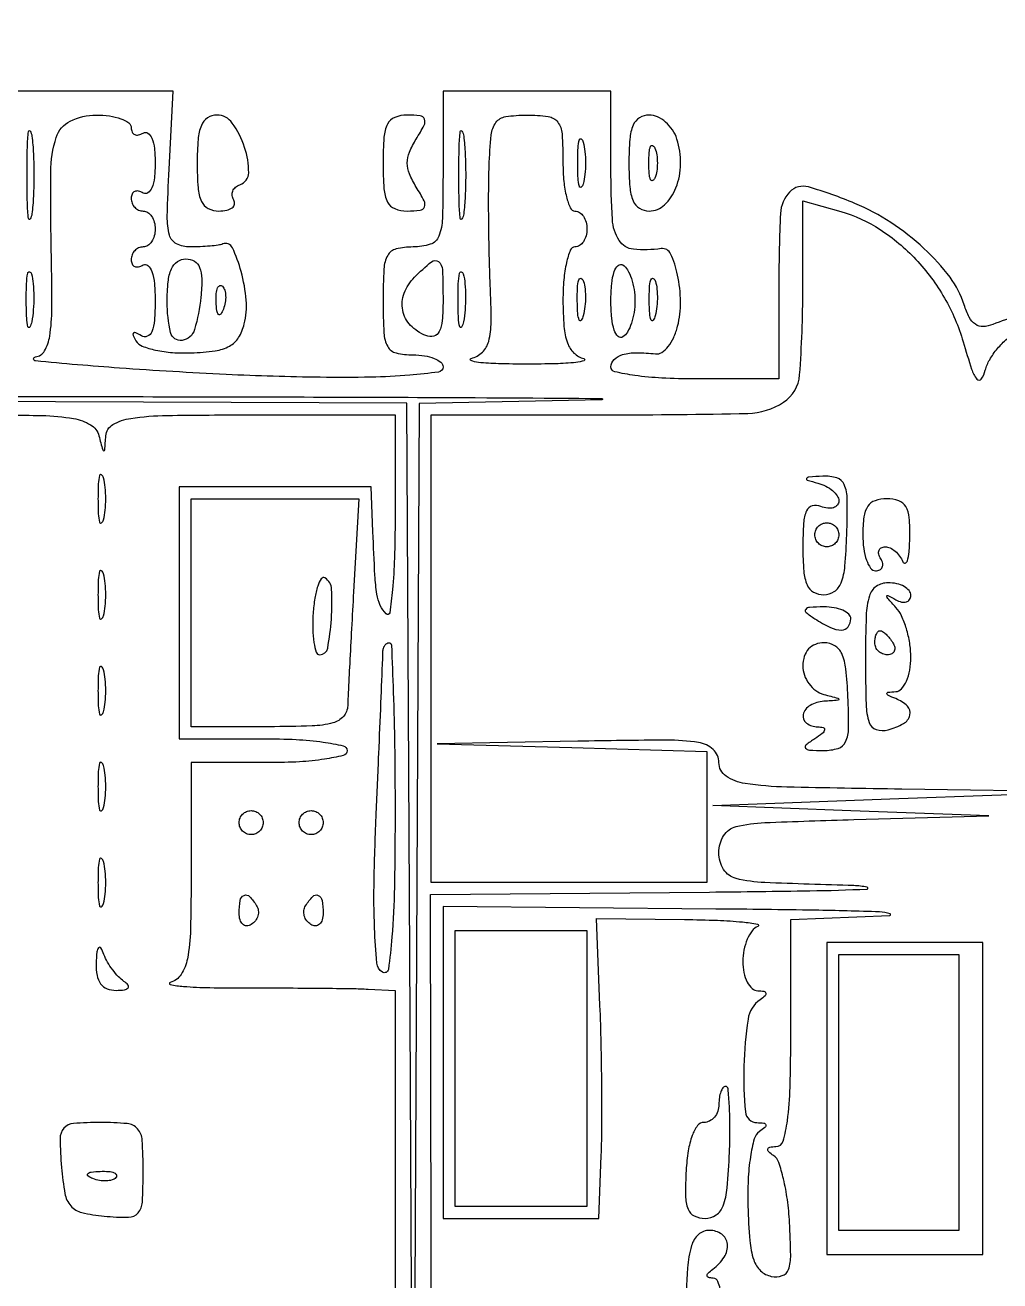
# Model space of a CAD drawing. Extents: x 23 to 255, y 40 to 184.
# Drawn here: x 61.52 to 68.39, y 153.62 to 162.47 of the extents above; entities that cross this region are included whole.
import ezdxf

# ---------------------------------------------------------------- set-up
doc = ezdxf.new("R2010")
doc.units = 0
doc.header["$MEASUREMENT"] = 0

msp = doc.modelspace()

# ---------------------------------------------------------------- linework, layer by layer
for points in [[(207.919475, 175.632891, 0.000007), (191.762556, 175.634099, 0.00002)], [(173.0434, 175.634494, 0.000013), (151.49745, 175.633531)], [(49.932728, 162.472053, 0.000008), (49.952466, 164.319505, 0.000321)], [(68.52359, 160.421848, 0.036526), (68.343293, 160.36258, -0.088926), (68.275273, 160.347852, -0.160644), (68.221094, 160.363591, -0.123801), (68.177535, 160.41294, -0.043156), (68.141185, 160.501232, 0.085612), (68.041295, 160.695419, 0.044273), (67.857803, 160.89865, 0.041871), (67.623949, 161.081731, 0.046219), (67.370198, 161.216477, 0.027406), (67.043217, 161.332504, 0.280598), (66.910255, 161.296999, 0.181036), (66.845357, 161.14542, 0.011586), (66.834, 160.6554), (66.834, 159.9786), (66.2418, 159.9786, -0.01259), (66.008559, 159.984474, -0.022889), (65.8188, 160.002771, -0.020168), (65.677005, 160.0289, -0.350432), (65.6496, 160.0632, -0.20527), (65.671979, 160.115414, -0.120131), (65.731944, 160.149895, -0.072347), (65.830381, 160.163596, -0.030184), (65.964446, 160.154667, 0.182522), (66.007856, 160.165025, 0.075811), (66.05281, 160.20662, 0.061074), (66.09248, 160.271202, 0.045768), (66.120135, 160.350038, 0.064141), (66.140594, 160.522914, 0.049728), (66.119828, 160.711483, 0.054276), (66.070742, 160.86085, 0.333131), (66.003994, 160.897463, -0.059729), (65.807959, 160.893128, -0.231689), (65.707428, 160.955117, -0.127006), (65.65984, 161.103551, -0.014398), (65.6496, 161.4591), (65.6496, 162.009), (65.0574, 162.009), (64.4652, 162.009), (64.4652, 161.4591, -0.006367), (64.460758, 161.110249, -0.085635), (64.435915, 160.98534, -0.226921), (64.375594, 160.928312, -0.077921), (64.2537, 160.9092, 0.058662), (64.134688, 160.895189, 0.210352), (64.0751, 160.84998, 0.114574), (64.047959, 160.755218, 0.012699), (64.0422, 160.5285, 0.012699), (64.047959, 160.301782, 0.114574), (64.0751, 160.20702, 0.210352), (64.134688, 160.161811, 0.058662), (64.2537, 160.1478, -0.038131), (64.334692, 160.141614, -0.057076), (64.403072, 160.122949, -0.074992), (64.449732, 160.095596, -0.226478), (64.4652, 160.0632, -0.375139), (64.4336, 160.027009, -0.012656), (64.230027, 160.004543, -0.016735), (63.956446, 159.990539, -0.007606), (63.59805, 159.989658, -0.008801), (62.93598, 160.009759, -0.005969), (62.182906, 160.054915, -0.006274), (61.590459, 160.105023, -0.903305), (61.590325, 160.134121, 0.241822), (61.654231, 160.176049, 0.089969), (61.690739, 160.280529, 0.038325), (61.706362, 160.475181, 0.006595), (61.702762, 160.84575, -0.007612), (61.698222, 161.436984, -0.074913), (61.737078, 161.682292, -0.203932), (61.835716, 161.797287, -0.115375), (62.017501, 161.8398, -0.034328), (62.11253, 161.833268, -0.052369), (62.192721, 161.813482, -0.06817), (62.247881, 161.784578, -0.242596), (62.2656, 161.750207, 0.108972), (62.272223, 161.720179, 0.182303), (62.290451, 161.702291, 0.161196), (62.317874, 161.699659, 0.082592), (62.3502, 161.7129, -0.302575), (62.383405, 161.711769, -0.143113), (62.411059, 161.676488, -0.067954), (62.429206, 161.603849, -0.027283), (62.4348, 161.5014, -0.027283), (62.429206, 161.398951, -0.067954), (62.411059, 161.326312, -0.143113), (62.383405, 161.291031, -0.302575), (62.3502, 161.2899, 0.082592), (62.317874, 161.303141, 0.161196), (62.290451, 161.300509, 0.182303), (62.272223, 161.282621, 0.108972), (62.2656, 161.252593, 0.093332), (62.27204, 161.218393, 0.09642), (62.290451, 161.189318, 0.099167), (62.31792, 161.169858, 0.105053), (62.3502, 161.163, -0.148195), (62.382463, 161.153223, -0.098894), (62.409949, 161.125723, -0.082425), (62.428481, 161.084614, -0.064853), (62.4348, 161.0361, -0.064853), (62.428481, 160.987586, -0.082425), (62.409949, 160.946477, -0.098894), (62.382463, 160.918977, -0.148195), (62.3502, 160.9092, 0.105053), (62.31792, 160.902342, 0.099167), (62.290451, 160.882882, 0.09642), (62.27204, 160.853807, 0.093332), (62.2656, 160.819607, 0.108972), (62.272223, 160.789579, 0.182303), (62.290451, 160.771691, 0.161196), (62.317874, 160.769059, 0.082592), (62.3502, 160.7823, -0.340586), (62.383884, 160.77882, -0.123006), (62.411417, 160.735534, -0.057972), (62.429331, 160.649778, -0.022534), (62.4348, 160.5285, -0.018738), (62.429689, 160.39217, -0.075995), (62.411072, 160.311438, -0.203507), (62.379297, 160.279309, -0.240209), (62.337129, 160.282779, 0.029049), (62.298479, 160.303668, 0.310901), (62.281798, 160.300882, 0.319423), (62.278747, 160.284498, 0.029848), (62.299336, 160.246257, 0.164716), (62.34363, 160.209645, 0.037758), (62.438018, 160.181608, 0.035114), (62.557343, 160.16442, 0.028014), (62.68736, 160.162229, 0.023848), (62.858536, 160.177133, 0.090736), (62.960096, 160.210285, 0.131494), (63.022878, 160.269715, 0.076505), (63.063411, 160.365957, 0.082681), (63.076951, 160.532916, 0.04472), (63.041275, 160.736532, 0.04591), (62.979398, 160.903661, 0.393418), (62.911559, 160.93035, -0.05941), (62.880187, 160.922134, -0.01146), (62.821769, 160.915413, -0.012049), (62.752865, 160.910753, -0.010859), (62.681381, 160.9092, -0.117122), (62.585821, 160.931896, -0.21354), (62.536121, 160.992895, -0.072282), (62.520406, 161.124777, -0.006453), (62.533331, 161.459277), (62.5617, 162.009355), (61.99065, 162.009177), (61.4196, 162.009)], [(64.384025, 150.722967, 0.000378), (64.38066, 153.82395), (64.376026, 156.3408), (66.345263, 156.358884, 0.001528), (67.051938, 156.367533, 0.007244), (67.45646, 156.379583, 0.874014), (67.457573, 156.391915, 0.049013), (67.36275, 156.403955, -0.002866), (66.73465, 156.425369, -0.050098), (66.532657, 156.453818, -0.197157), (66.444728, 156.517842, -0.138913), (66.411, 156.6369, -0.138913), (66.444728, 156.755958, -0.197157), (66.532657, 156.819982, -0.050098), (66.73465, 156.848431, -0.002866), (67.36275, 156.869845), (68.3145, 156.896832), (67.3416, 156.932707), (66.3687, 156.968581), (67.68, 157.0176), (68.9913, 157.066619), (67.70115, 157.084409, -0.002241), (66.890741, 157.099218, -0.030305), (66.595643, 157.123869, -0.114274), (66.461263, 157.176221, -0.247829), (66.411, 157.2714, 0.208501), (66.37062, 157.364025, 0.150549), (66.267854, 157.413631, 0.039329), (66.039446, 157.430161, 0.002955), (65.41695, 157.422516), (64.4229, 157.404432), (65.37465, 157.377445), (66.3264, 157.350459), (66.3264, 156.887929), (66.3264, 156.4254), (65.3535, 156.4254), (64.3806, 156.4254), (64.3806, 158.0751), (64.3806, 159.7248), (65.640549, 159.7248, 0.00556), (66.614445, 159.735631, 0.139898), (66.866864, 159.813778, 0.233627), (66.980536, 160.006216, 0.018635), (67.0032, 160.614114), (67.0032, 161.235789), (67.271782, 161.158761, -0.074762), (67.548572, 161.032306, -0.059791), (67.800222, 160.821533, -0.05779), (68.002586, 160.548984, -0.059948), (68.134225, 160.240616, 0.007654), (68.193838, 160.047237, 0.086617), (68.231205, 159.976697, 0.505153), (68.261862, 159.977454, 0.08894), (68.290459, 160.039287, -0.067711), (68.321184, 160.113822, -0.041346), (68.3757, 160.192013, -0.040732), (68.443857, 160.261893, -0.056325)], [(61.159597, 159.7248, -0.004986), (61.634148, 159.720068, -0.036771), (61.859502, 159.698947, -0.093188), (61.979537, 159.65475, -0.196613), (62.038083, 159.57675, 0.001923), (62.064496, 159.477245, 0.339035), (62.072647, 159.471, 0.392517), (62.079581, 159.477435, 0.002113), (62.086586, 159.57675, -0.249333), (62.135888, 159.656287, -0.096235), (62.262361, 159.700361, -0.032345), (62.518969, 159.720618, -0.003528), (63.1116, 159.7248), (64.1268, 159.7248), (64.1268, 158.9916, -0.007996), (64.122371, 158.714634, -0.015183), (64.108479, 158.492099, -0.012963), (64.08903, 158.328935, -0.617114), (64.064429, 158.320771, -0.090807), (64.02268, 158.381238, -0.065685), (63.999056, 158.459835, -0.027073), (63.984783, 158.593135, -0.002985), (63.970486, 158.89995), (63.9576, 159.2172), (63.2808, 159.2172), (62.604, 159.2172), (62.604, 158.3289), (62.604, 157.4406), (63.1962, 157.4406, -0.01259), (63.429441, 157.434726, -0.022889), (63.6192, 157.416429, -0.020168), (63.760995, 157.3903, -0.350432), (63.7884, 157.356, -0.345347), (63.761827, 157.322115, -0.022017), (63.629775, 157.295804, -0.024301), (63.453094, 157.277352, -0.013867), (63.2385, 157.2714), (62.6886, 157.2714), (62.6886, 156.516203, -0.005868), (62.683655, 156.094887, -0.040159), (62.662177, 155.888609, -0.098042), (62.617709, 155.777107, -0.184698), (62.54055, 155.720781, 0.791135), (62.54105, 155.705689, 0.031587), (62.6348, 155.69287, 0.013329), (62.819147, 155.684368, 0.005484), (63.0693, 155.682251, -0.001403), (63.342376, 155.682168, -0.00161), (63.603205, 155.680518, -0.001447), (63.824389, 155.677767, -0.009252), (63.93645, 155.673973), (64.1268, 155.664), (64.1268, 153.4644)]]:
    msp.add_lwpolyline(points, format="xyb")
for points in [[(62.7309, 161.5014, 0.018223), (62.737268, 161.326746, 0.088188), (62.761615, 161.230916, 0.168874), (62.808724, 161.181283, 0.11979), (62.883943, 161.163, 0.050072), (62.939208, 161.168548, 0.10891), (62.977982, 161.185729, 0.184689), (62.994301, 161.211105, 0.192267), (62.989166, 161.240374, -0.109075), (62.97803, 161.272231, -0.126626), (62.982275, 161.303981, -0.121478), (63.001608, 161.330687, -0.095458), (63.032859, 161.348253, 0.322101), (63.094277, 161.433232, 0.080915), (63.065623, 161.612079, 0.074153), (62.978979, 161.783338, 0.243229), (62.869779, 161.8398, 0.147726), (62.80405, 161.819947, 0.14978), (62.76073, 161.767115, 0.078318), (62.737321, 161.668525, 0.019203)], [(64.0422, 161.5014, 0.017357), (64.048529, 161.319142, 0.099305), (64.07397, 161.226272, 0.184691), (64.125184, 161.17949, 0.094007), (64.212117, 161.163, 0.029797), (64.304591, 161.168516, 0.279111), (64.334705, 161.192058, 0.214782), (64.332115, 161.235015, 0.018723), (64.276367, 161.3322, -0.040898), (64.228158, 161.425597, -0.099008), (64.212999, 161.5014, -0.099008), (64.228158, 161.577203, -0.040898), (64.276367, 161.6706, 0.018723), (64.332115, 161.767785, 0.214782), (64.334705, 161.810742, 0.279111), (64.304591, 161.834284, 0.029797), (64.212117, 161.8398, 0.094007), (64.125184, 161.82331, 0.184691), (64.07397, 161.776528, 0.099305), (64.048529, 161.683658, 0.017357)], [(65.3112, 161.5014, 0.023598), (65.317324, 161.371713, 0.037669), (65.336051, 161.262405, 0.04382), (65.363049, 161.184239, 0.295869), (65.3958, 161.163, -0.148195), (65.428063, 161.153223, -0.098894), (65.455549, 161.125723, -0.082425), (65.474081, 161.084614, -0.064853), (65.4804, 161.0361, -0.064853), (65.474081, 160.987586, -0.082425), (65.455549, 160.946477, -0.098894), (65.428063, 160.918977, -0.148195), (65.3958, 160.9092, 0.308559), (65.362949, 160.886794, 0.037883), (65.336051, 160.799192, 0.034264), (65.317316, 160.678238, 0.021296), (65.3112, 160.534703, 0.018745), (65.318191, 160.348283, 0.067374), (65.342896, 160.2321, 0.114989), (65.38863, 160.161223, 0.129003), (65.45925, 160.121517, -0.737168), (65.459895, 160.107107, -0.062342), (65.402277, 160.094192, -0.017497), (65.259126, 160.08545, -0.006501), (65.0574, 160.082827, -0.00674), (64.856089, 160.085541, -0.018708), (64.714869, 160.094644, -0.075165), (64.66242, 160.108139, -0.716706), (64.663537, 160.123055, 0.129471), (64.74252, 160.167217, 0.138068), (64.787165, 160.243577, 0.063963), (64.80448, 160.37928, 0.010725), (64.798624, 160.641991, -0.004976), (64.791541, 160.851542, -0.003576), (64.787635, 161.085697, -0.003611), (64.787121, 161.308615, -0.007781), (64.790636, 161.48025, -0.014558), (64.804978, 161.700065, -0.136859), (64.83856, 161.787607, -0.198941), (64.907232, 161.828745, -0.036759), (65.0574, 161.8398, -0.033956), (65.207627, 161.829586, -0.200505), (65.274188, 161.79045, -0.14616), (65.304703, 161.707686, -0.015744)], [(65.7765, 161.5014, 0.018938), (65.782906, 161.33232, 0.080786), (65.806547, 161.234429, 0.155), (65.850824, 161.182469, 0.140286), (65.918849, 161.163, 0.193159), (66.028228, 161.206893, 0.110188), (66.10841, 161.327148, 0.089079), (66.140884, 161.495191, 0.080306), (66.1149, 161.6706, 0.07106), (66.08372, 161.735277, 0.067022), (66.035158, 161.790098, 0.071457), (65.97728, 161.827142, 0.107075), (65.918849, 161.8398, 0.140286), (65.850824, 161.820331, 0.155), (65.806547, 161.768371, 0.080786), (65.782906, 161.67048, 0.018938)], [(61.565399, 161.14185, -0.108536), (61.552956, 161.10664, -0.707215), (61.541301, 161.1092, -0.025693), (61.53332, 161.219719, -0.005179), (61.531278, 161.4168, -0.005179), (61.53332, 161.613881, -0.025693), (61.541301, 161.7244, -0.707215), (61.552956, 161.72696, -0.108536), (61.565399, 161.69175, -0.019375), (61.576031, 161.566562, -0.011494), (61.579474, 161.4168, -0.011494), (61.576031, 161.267038, -0.019375)], [(64.610999, 161.14185, -0.108536), (64.598556, 161.10664, -0.707215), (64.586901, 161.1092, -0.025693), (64.57892, 161.219719, -0.005179), (64.576878, 161.4168, -0.005179), (64.57892, 161.613881, -0.025693), (64.586901, 161.7244, -0.707215), (64.598556, 161.72696, -0.108536), (64.610999, 161.69175, -0.019375), (64.621631, 161.566562, -0.011494), (64.625074, 161.4168, -0.011494), (64.621631, 161.267038, -0.019375)], [(65.454117, 161.35335, -0.161593), (65.439878, 161.331427, -0.542911), (65.426792, 161.335769, -0.052887), (65.417772, 161.395482, -0.011065), (65.415427, 161.5014, -0.011065), (65.417772, 161.607318, -0.052887), (65.426792, 161.667031, -0.542911), (65.439878, 161.671373, -0.161593), (65.454117, 161.64945, -0.039571), (65.466148, 161.582001, -0.024357), (65.470076, 161.5014, -0.024357), (65.466148, 161.420799, -0.039571)], [(65.959429, 161.39565, -0.174857), (65.943585, 161.377936, -0.447206), (65.929293, 161.383092, -0.078554), (65.919397, 161.425984, -0.017491), (65.916758, 161.5014, -0.017491), (65.919397, 161.576816, -0.078554), (65.929293, 161.619708, -0.447206), (65.943585, 161.624864, -0.174857), (65.959429, 161.60715, -0.057986), (65.972655, 161.558927, -0.037979), (65.977031, 161.5014, -0.037979), (65.972655, 161.443873, -0.057986)], [(62.75741, 160.556165, -0.04824), (62.711977, 160.325944, -0.291541), (62.624042, 160.250026, -0.391156), (62.54376, 160.305054, -0.056108), (62.5194, 160.52145, -0.023942), (62.526236, 160.664131, -0.079075), (62.549777, 160.754973, -0.1386), (62.591343, 160.80566, -0.153313), (62.65166, 160.8246, -0.134125), (62.711396, 160.808282, -0.167078), (62.748529, 160.764763, -0.093706), (62.763673, 160.685339, -0.025001)], [(64.4652, 160.531155, -0.019445), (64.459697, 160.389715, -0.094086), (64.438704, 160.312477, -0.217307), (64.400531, 160.280983, -0.158373), (64.344841, 160.283896, -0.110892), (64.235937, 160.356387, -0.142714), (64.180763, 160.462597, -0.14045), (64.190848, 160.583141, -0.106108), (64.263337, 160.695252, -0.021145), (64.382975, 160.805177, -0.360332), (64.432677, 160.805631, -0.215278), (64.460828, 160.7494, -0.010016)], [(65.8188, 160.5285, -0.038534), (65.812551, 160.447531, -0.041947), (65.793949, 160.370822, -0.04604), (65.766719, 160.308812, -0.128561), (65.7342, 160.2747, -0.340586), (65.700516, 160.27818, -0.123006), (65.672983, 160.321466, -0.057972), (65.655069, 160.407222, -0.022534), (65.6496, 160.5285, -0.022534), (65.655069, 160.649778, -0.057972), (65.672983, 160.735534, -0.123006), (65.700516, 160.77882, -0.340586), (65.7342, 160.7823, -0.128561), (65.766719, 160.748188, -0.04604), (65.793949, 160.686178, -0.041947), (65.812551, 160.609469, -0.038534)], [(61.564034, 160.381436, -0.082665), (61.550172, 160.344035, -0.67161), (61.537548, 160.34571, -0.053901), (61.528297, 160.407615, -0.008901), (61.525535, 160.5285, -0.009782), (61.527302, 160.650191, -0.038992), (61.535638, 160.724295, -0.417468), (61.548512, 160.732912, -0.285845), (61.562327, 160.719836, -0.041951), (61.574501, 160.649835, -0.020826), (61.57871, 160.559768, -0.020511), (61.575316, 160.465451, -0.028254)], [(64.609634, 160.381436, -0.082665), (64.595772, 160.344035, -0.67161), (64.583148, 160.34571, -0.053901), (64.573897, 160.407615, -0.008901), (64.571135, 160.5285, -0.009782), (64.572902, 160.650191, -0.038992), (64.581238, 160.724295, -0.417468), (64.594112, 160.732912, -0.285845), (64.607927, 160.719836, -0.041951), (64.620101, 160.649835, -0.020826), (64.62431, 160.559768, -0.020511), (64.620916, 160.465451, -0.028254)], [(62.915591, 160.470338, -0.054073), (62.896848, 160.435087, -0.470617), (62.88143, 160.433628, -0.168741), (62.869474, 160.458311, -0.018894), (62.864479, 160.52145, -0.028489), (62.865409, 160.580347, -0.077125), (62.874776, 160.620954, -0.208169), (62.890397, 160.636397, -0.296942), (62.908913, 160.632487, -0.126455), (62.925261, 160.604829, -0.060344), (62.931958, 160.563772, -0.05415), (62.928792, 160.516603, -0.051402)], [(65.454427, 160.42436, -0.087174), (65.439509, 160.391732, -0.597527), (65.425963, 160.393216, -0.080377), (65.415728, 160.43813, -0.012823), (65.412293, 160.5285, -0.014395), (65.413795, 160.619878, -0.052471), (65.422456, 160.677155, -0.333666), (65.436165, 160.688056, -0.31318), (65.451292, 160.67816, -0.06278), (65.464699, 160.627574, -0.030339), (65.469594, 160.560649, -0.029507), (65.466263, 160.489299, -0.037336)], [(65.962027, 160.42436, -0.087174), (65.947109, 160.391732, -0.597527), (65.933563, 160.393216, -0.080377), (65.923328, 160.43813, -0.012823), (65.919893, 160.5285, -0.014395), (65.921395, 160.619878, -0.052471), (65.930056, 160.677155, -0.333666), (65.943765, 160.688056, -0.31318), (65.958892, 160.67816, -0.06278), (65.972299, 160.627574, -0.030339), (65.977194, 160.560649, -0.029507), (65.973863, 160.489299, -0.037336)], [(65.58615, 159.830721), (64.296, 159.804993), (64.275635, 155.471447), (64.255271, 151.1379), (64.232567, 155.473101), (64.209864, 159.808302), (58.013682, 159.830559, -0.000028), (54.020799, 159.845125, -0.989179), (54.020767, 159.849534, -0.004438), (54.430313, 159.853293, -0.000015), (59.3469, 159.854632, -0.000316), (62.150895, 159.853538, -0.000703), (64.285557, 159.848357, -0.001095), (65.586093, 159.840525, -0.986023)], [(62.031427, 159.1326, 0.011065), (62.033772, 159.026682, 0.052887), (62.042792, 158.966969, 0.542911), (62.055878, 158.962627, 0.161593), (62.070117, 158.98455, 0.039571), (62.082148, 159.051999, 0.024357), (62.086076, 159.1326, 0.024357), (62.082148, 159.213201, 0.039571), (62.070117, 159.28065, 0.161593), (62.055878, 159.302573, 0.542911), (62.042792, 159.298231, 0.052887), (62.033772, 159.238518, 0.011065)], [(67.10895, 159.243483, -0.052049), (67.165578, 159.222193, -0.060582), (67.21351, 159.190471, -0.070443), (67.246086, 159.153664, -0.147005), (67.257, 159.117346, -0.171292), (67.246681, 159.088108, -0.15007), (67.219723, 159.06989, -0.106004), (67.178673, 159.066386, -0.06016), (67.1301, 159.078594, 0.155232), (67.069303, 159.082148, 0.230175), (67.029276, 159.048292, 0.089263), (67.008328, 158.962016, 0.015037), (67.0032, 158.791545, 0.018802), (67.009614, 158.621049, 0.085234), (67.033676, 158.524914, 0.162689), (67.07949, 158.474524, 0.128299), (67.15125, 158.455804, 0.151648), (67.225024, 158.478709, 0.152031), (67.27277, 158.539345, 0.069981), (67.299934, 158.657745, 0.013346), (67.313013, 158.878804, 0.009898), (67.31617, 159.129064, 0.095663), (67.295369, 159.232778, 0.22613), (67.243333, 159.280038, 0.086758), (67.143813, 159.291986, 0.004902), (67.046464, 159.285806, 0.222141), (67.029314, 159.276204, 0.51544), (67.033244, 159.264677, 0.008679)], [(63.834185, 158.47695, 0.000558), (63.819673, 158.215057, 0.000685), (63.806727, 157.970407, 0.000568), (63.796359, 157.764715, 0.004946), (63.79276, 157.67325, -0.176168), (63.76277, 157.597771, -0.146745), (63.688865, 157.552212, -0.056919), (63.541064, 157.530282, -0.008397), (63.2385, 157.5252), (62.6886, 157.5252), (62.6886, 158.3289), (62.6886, 159.1326), (63.279925, 159.1326), (63.87125, 159.1326)], [(67.4262, 158.8788, 0.033538), (67.432728, 158.781584, 0.051357), (67.452518, 158.699554, 0.066625), (67.481407, 158.643018, 0.246132), (67.515793, 158.625, 0.108972), (67.545821, 158.631623, 0.182303), (67.563709, 158.649851, 0.161196), (67.566341, 158.677274, 0.082592), (67.5531, 158.7096, -0.074422), (67.539227, 158.741959, -0.151112), (67.54042, 158.769349, -0.187673), (67.556131, 158.787461, -0.121914), (67.583357, 158.7942, -0.111184), (67.618094, 158.786379, -0.064692), (67.654188, 158.763136, -0.05974), (67.686103, 158.728886, -0.061896), (67.708571, 158.68845, 0.367332), (67.725008, 158.679825, 0.273033), (67.740669, 158.694531, 0.050023), (67.75255, 158.758428, 0.014897), (67.757921, 158.85765, 0.02511), (67.754237, 158.999719, 0.11493), (67.72962, 159.077916, 0.17894), (67.679543, 159.118646, 0.082358), (67.5954, 159.1326, 0.081208), (67.512888, 159.11911, 0.166173), (67.46145, 159.079725, 0.116834), (67.434005, 159.005778, 0.030703)], [(67.257, 158.8788, -0.099038), (67.250541, 158.846513, -0.097945), (67.232149, 158.819051, -0.097945), (67.204687, 158.800659, -0.099038), (67.1724, 158.7942, -0.099038), (67.140113, 158.800659, -0.097945), (67.112651, 158.819051, -0.097945), (67.094259, 158.846513, -0.099038), (67.0878, 158.8788, -0.099038), (67.094259, 158.911087, -0.097945), (67.112651, 158.938549, -0.097945), (67.140113, 158.956941, -0.099038), (67.1724, 158.9634, -0.099038), (67.204687, 158.956941, -0.097945), (67.232149, 158.938549, -0.097945), (67.250541, 158.911087, -0.099038)], [(62.031427, 158.4558, 0.011065), (62.033772, 158.349882, 0.052887), (62.042792, 158.290169, 0.542911), (62.055878, 158.285827, 0.161593), (62.070117, 158.30775, 0.039571), (62.082148, 158.375199, 0.024357), (62.086076, 158.4558, 0.024357), (62.082148, 158.536401, 0.039571), (62.070117, 158.60385, 0.161593), (62.055878, 158.625773, 0.542911), (62.042792, 158.621431, 0.052887), (62.033772, 158.561718, 0.011065)], [(63.548873, 158.323434, 0.021364), (63.54614, 158.212039, 0.035173), (63.554466, 158.118223, 0.040139), (63.570951, 158.050588, 0.324202), (63.5954, 158.032968, 0.360339), (63.651532, 158.079699, 0.029114), (63.677609, 158.284544, 0.0297), (63.679508, 158.494944, 0.246537), (63.632501, 158.574479, 0.406314), (63.606534, 158.568719, 0.064857), (63.581513, 158.517065, 0.041955), (63.560939, 158.432149, 0.021651)], [(67.445, 158.000878, 0.00659), (67.449204, 157.681925, 0.071195), (67.470776, 157.555124, 0.240633), (67.519977, 157.505682, 0.143814), (67.6048, 157.503145, 0.064631), (67.71278, 157.546884, 0.206815), (67.758716, 157.607439, 0.268263), (67.740439, 157.670268, 0.095285), (67.65885, 157.722971, -0.009076), (67.60303, 157.746682, -0.295955), (67.5954, 157.758444, -0.382689), (67.603573, 157.767558, -0.011437), (67.65885, 157.772321, 0.200765), (67.699321, 157.792339, 0.076542), (67.733536, 157.846622, 0.059955), (67.756828, 157.924714, 0.042549), (67.7646, 158.01588, 0.039282), (67.756806, 158.114932, 0.033947), (67.733536, 158.216644, 0.035417), (67.699453, 158.306218, 0.078607), (67.65885, 158.366691, -0.004358), (67.601751, 158.429293, -0.184745), (67.5954, 158.445895, -0.561535), (67.603463, 158.450811, -0.009535), (67.65885, 158.420918, 0.065956), (67.699332, 158.404644, 0.132257), (67.733536, 158.40507, 0.182297), (67.755995, 158.421656, 0.144512), (67.7646, 158.450807, 0.173434), (67.752374, 158.484993, 0.093497), (67.717659, 158.514082, 0.073825), (67.665933, 158.533765, 0.054109), (67.6048, 158.5404, 0.150182), (67.521323, 158.514748, 0.173348), (67.472414, 158.447843, 0.064089), (67.449912, 158.308365, 0.007987)], [(67.0878, 158.2866, 0.031558), (67.197896, 158.224924, 0.112355), (67.276207, 158.207102, 0.234725), (67.322629, 158.230165, 0.163584), (67.3416, 158.2866, 0.210568), (67.327389, 158.318848, 0.082215), (67.285685, 158.345968, 0.062416), (67.224125, 158.364195, 0.042523), (67.15125, 158.369905, 0.011293), (67.05022, 158.366934, 0.220444), (67.023322, 158.352728, 0.409657), (67.026136, 158.330634, 0.023197)], [(67.6377, 158.1174, -0.082592), (67.650941, 158.085074, -0.161196), (67.648309, 158.057651, -0.182303), (67.630421, 158.039423, -0.108972), (67.600393, 158.0328, -0.093332), (67.566193, 158.03924, -0.09642), (67.537118, 158.057651, -0.099167), (67.517658, 158.08512, -0.105053), (67.5108, 158.1174, -0.042167), (67.513536, 158.149789, -0.061769), (67.521759, 158.177149, -0.081139), (67.533841, 158.195701, -0.210953), (67.548107, 158.202, -0.151918), (67.565935, 158.196455, -0.038439), (67.589814, 158.177149, -0.035638), (67.614943, 158.149783, -0.029505)], [(64.1268, 156.928007, -0.004501), (64.121975, 156.391973, -0.015152), (64.105043, 156.04172, -0.016416), (64.079499, 155.813437, -0.539862), (64.037463, 155.793828, -0.236478), (63.997909, 155.857938, -0.012547), (63.982274, 156.104681, -0.014718), (63.979288, 156.445672, -0.005639), (63.994441, 156.919771, 0.000176), (64.012244, 157.334722, 0.000269), (64.027364, 157.694612, 0.00009), (64.040219, 158.005923, 0.00743), (64.041479, 158.05395, -0.064753), (64.044914, 158.078207, -0.081634), (64.054414, 158.098762, -0.097627), (64.068311, 158.112519, -0.147478), (64.0845, 158.1174, -0.4024), (64.101711, 158.100872, -0.001238), (64.114374, 157.768016, -0.005555), (64.12376, 157.384075, -0.003333)], [(67.0032, 157.954403, 0.084769), (67.014332, 157.889212, 0.073873), (67.04669, 157.827922, 0.075402), (67.094684, 157.779768, 0.09552), (67.15125, 157.752717, -0.001923), (67.250755, 157.726304, -0.339035), (67.257, 157.718153, -0.392517), (67.250565, 157.711219, -0.002113), (67.15125, 157.704214, 0.112843), (67.054342, 157.675197, 0.209148), (67.006013, 157.610661, 0.303165), (67.028593, 157.550358, 0.154089), (67.10895, 157.523905, -0.066727), (67.147436, 157.518265, -0.405416), (67.156538, 157.502431, -0.167501), (67.140409, 157.477844, -0.021149), (67.0878, 157.4406, 0.022526), (67.025767, 157.396428, 0.406341), (67.022777, 157.374425, 0.224101), (67.049156, 157.360252, 0.011305), (67.14942, 157.357295, 0.07484), (67.251918, 157.372004, 0.216632), (67.304606, 157.418086, 0.10549), (67.32564, 157.514255, 0.012153), (67.32137, 157.7367, 0.016056), (67.306535, 157.932551, 0.076772), (67.277699, 158.040533, 0.153878), (67.228651, 158.096504, 0.137321), (67.154001, 158.1174, 0.091552), (67.092078, 158.105966, 0.11527), (67.043917, 158.07339, 0.109847), (67.013638, 158.021441, 0.077384)], [(62.031427, 157.779, 0.011065), (62.033772, 157.673082, 0.052887), (62.042792, 157.613369, 0.542911), (62.055878, 157.609027, 0.161593), (62.070117, 157.63095, 0.039571), (62.082148, 157.698399, 0.024357), (62.086076, 157.779, 0.024357), (62.082148, 157.859601, 0.039571), (62.070117, 157.92705, 0.161593), (62.055878, 157.948973, 0.542911), (62.042792, 157.944631, 0.052887), (62.033772, 157.884918, 0.011065)], [(62.031427, 157.1022, 0.011065), (62.033772, 156.996282, 0.052887), (62.042792, 156.936569, 0.542911), (62.055878, 156.932227, 0.161593), (62.070117, 156.95415, 0.039571), (62.082148, 157.021599, 0.024357), (62.086076, 157.1022, 0.024357), (62.082148, 157.182801, 0.039571), (62.070117, 157.25025, 0.161593), (62.055878, 157.272173, 0.542911), (62.042792, 157.267831, 0.052887), (62.033772, 157.208118, 0.011065)], [(63.1962, 156.8484, -0.099038), (63.189741, 156.816113, -0.097945), (63.171349, 156.788651, -0.097945), (63.143887, 156.770259, -0.099038), (63.1116, 156.7638, -0.099038), (63.079313, 156.770259, -0.097945), (63.051851, 156.788651, -0.097945), (63.033459, 156.816113, -0.099038), (63.027, 156.8484, -0.099038), (63.033459, 156.880687, -0.097945), (63.051851, 156.908149, -0.097945), (63.079313, 156.926541, -0.099038), (63.1116, 156.933, -0.099038), (63.143887, 156.926541, -0.097945), (63.171349, 156.908149, -0.097945), (63.189741, 156.880687, -0.099038)], [(63.6192, 156.8484, -0.099038), (63.612741, 156.816113, -0.097945), (63.594349, 156.788651, -0.097945), (63.566887, 156.770259, -0.099038), (63.5346, 156.7638, -0.099038), (63.502313, 156.770259, -0.097945), (63.474851, 156.788651, -0.097945), (63.456459, 156.816113, -0.099038), (63.45, 156.8484, -0.099038), (63.456459, 156.880687, -0.097945), (63.474851, 156.908149, -0.097945), (63.502313, 156.926541, -0.099038), (63.5346, 156.933, -0.099038), (63.566887, 156.926541, -0.097945), (63.594349, 156.908149, -0.097945), (63.612741, 156.880687, -0.099038)], [(62.031427, 156.4254, 0.011065), (62.033772, 156.319482, 0.052887), (62.042792, 156.259769, 0.542911), (62.055878, 156.255427, 0.161593), (62.070117, 156.27735, 0.039571), (62.082148, 156.344799, 0.024357), (62.086076, 156.4254, 0.024357), (62.082148, 156.506001, 0.039571), (62.070117, 156.57345, 0.161593), (62.055878, 156.595373, 0.542911), (62.042792, 156.591031, 0.052887), (62.033772, 156.531318, 0.011065)], [(63.150287, 156.262046, -0.108373), (63.162267, 156.227927, -0.099685), (63.159406, 156.190816, -0.095498), (63.142106, 156.156425, -0.090427), (63.11298, 156.130153, -0.136093), (63.080328, 156.120656, -0.190788), (63.052257, 156.131367, -0.140899), (63.033312, 156.162317, -0.067432), (63.027, 156.208907, -0.039415), (63.034204, 156.300155, -0.25701), (63.061448, 156.335206, -0.315493), (63.100336, 156.32715, -0.050477)], [(63.6192, 156.208907, -0.067432), (63.612888, 156.162317, -0.140899), (63.593943, 156.131367, -0.190788), (63.565872, 156.120656, -0.136093), (63.53322, 156.130153, -0.090427), (63.504094, 156.156425, -0.095498), (63.486794, 156.190816, -0.099685), (63.483933, 156.227927, -0.108373), (63.495913, 156.262046, -0.050477), (63.545864, 156.32715, -0.315493), (63.584752, 156.335206, -0.25701), (63.611996, 156.300155, -0.039415)], [(64.4652, 155.1564), (64.4652, 154.0566), (65.0151, 154.0566), (65.565, 154.0566), (65.581221, 154.50075, 0.007752), (65.585703, 154.714182, 0.003483), (65.585292, 154.994602, 0.003447), (65.580749, 155.290946, 0.004686), (65.572302, 155.55825), (65.547162, 156.1716), (66.169431, 156.164921, -0.006592), (66.401188, 156.159377, -0.01454), (66.577844, 156.147669, -0.023364), (66.6843, 156.132453, -0.748193), (66.68595, 156.115571, 0.136586), (66.645419, 156.084437, 0.060057), (66.611264, 156.025377, 0.053115), (66.588039, 155.949822, 0.048059), (66.5802, 155.86845, 0.049705), (66.588006, 155.79012, 0.069139), (66.611264, 155.723677, 0.088674), (66.64557, 155.678704, 0.184554), (66.68595, 155.662705, -0.038016), (66.728593, 155.658932, -0.297895), (66.742552, 155.646102, -0.275512), (66.736918, 155.627168, -0.034434), (66.702047, 155.599255, 0.206636), (66.616426, 155.461789, 0.030908), (66.58725, 155.130045, 0.029713), (66.598062, 154.80723, 0.383944), (66.67956, 154.732105, -0.03029), (66.727309, 154.728655, -0.300371), (66.741737, 154.716095, -0.293571), (66.736014, 154.697602, -0.029466), (66.697184, 154.668655, 0.183922), (66.660312, 154.617582, 0.027188), (66.633666, 154.490804, 0.027014), (66.617523, 154.327938, 0.01838), (66.61603, 154.141695, 0.012785), (66.629197, 153.899466, 0.060616), (66.656875, 153.763593, 0.121157), (66.705301, 153.686896, 0.145061), (66.780848, 153.647722, 0.126625), (66.858186, 153.652497, 0.237123), (66.90171, 153.695485, 0.085642), (66.917636, 153.797361, 0.010052), (66.909355, 154.027927, 0.019434), (66.894007, 154.189232, 0.025177), (66.866811, 154.335305, 0.024353), (66.832967, 154.451638, 0.15953), (66.796753, 154.499455, -0.034434), (66.761882, 154.527368, -0.275512), (66.756248, 154.546302, -0.297895), (66.770207, 154.559132, -0.038016), (66.81285, 154.562905, 0.327626), (66.863632, 154.601147, 0.040261), (66.894621, 154.745371, 0.026018), (66.913418, 154.982367, 0.006781), (66.9186, 155.364479), (66.9186, 156.164757), (67.61655, 156.193259, 0.841728), (67.618192, 156.205755, 0.066306), (67.544111, 156.218446, 0.005456), (67.087639, 156.230474, 0.001621), (66.38985, 156.23898), (64.4652, 156.2562)], [(62.018479, 155.85435, 0.05361), (62.024534, 155.770451, 0.116248), (62.050182, 155.71154, 0.140422), (62.095571, 155.677056, 0.095143), (62.15985, 155.665295, 0.029585), (62.217495, 155.669216, 0.184474), (62.243114, 155.682943, 0.365822), (62.243367, 155.702931, 0.073435), (62.214835, 155.728745, -0.055286), (62.17568, 155.761678, -0.029751), (62.134918, 155.809919, -0.02924), (62.09877, 155.86466, -0.040378), (62.073464, 155.9178, 0.039499), (62.051551, 155.964025, 0.51614), (62.035541, 155.965569, 0.158373), (62.023481, 155.937039, 0.012676)], [(66.411, 154.8603, -0.081927), (66.403004, 154.811828, -0.092147), (66.379936, 154.770661, -0.100608), (66.345585, 154.743124, -0.119228), (66.30525, 154.733345, 0.239495), (66.260749, 154.710704, 0.068961), (66.223129, 154.640564, 0.049045), (66.19497, 154.533239, 0.025226), (66.179957, 154.394945, 0.016373), (66.175477, 154.215469, 0.092314), (66.193678, 154.121786, 0.187312), (66.237774, 154.074103, 0.114023), (66.313529, 154.0566, 0.151448), (66.391507, 154.080774, 0.155129), (66.441241, 154.144622, 0.067183), (66.469696, 154.27199, 0.011301), (66.48547, 154.5219, 0.009392), (66.489334, 154.70031, 0.015649), (66.485062, 154.850518, 0.009457), (66.475573, 154.970943, 0.385922), (66.457647, 154.9872, 0.239817), (66.439758, 154.978096, 0.069373), (66.424703, 154.949923, 0.05317), (66.414403, 154.908904, 0.03496)], [(61.774043, 154.41615, 0.022995), (61.797915, 154.231488, 0.137093), (61.839504, 154.144733, 0.157075), (61.917104, 154.098252, 0.032999), (62.07525, 154.07239, 0.024415), (62.246725, 154.064273, 0.217115), (62.313765, 154.094947, 0.16671), (62.344362, 154.170735, 0.013333), (62.3502, 154.38964, 0.01528), (62.343529, 154.607876, 0.166103), (62.310518, 154.688112, 0.193249), (62.237558, 154.725126, 0.021928), (62.048993, 154.7334, 0.018958), (61.859014, 154.726194, 0.197739), (61.790708, 154.691817, 0.18497), (61.763929, 154.618065, 0.016266)], [(62.158088, 154.343887, -0.126455), (62.130429, 154.327539, -0.060344), (62.089372, 154.320842, -0.05415), (62.042203, 154.324008, -0.051402), (61.995938, 154.337209, -0.054073), (61.960687, 154.355952, -0.470617), (61.959228, 154.37137, -0.168741), (61.983911, 154.383326, -0.018894), (62.04705, 154.388321, -0.028489), (62.105947, 154.387391, -0.077125), (62.146554, 154.378024, -0.208169), (62.161997, 154.362403, -0.296942)], [(66.172347, 153.3798, 0.00647), (66.163916, 153.034809, 0.058929), (66.179834, 152.885531, 0.176657), (66.225362, 152.81507, 0.163287), (66.307233, 152.7876, 0.130256), (66.387186, 152.808788, 0.17793), (66.434804, 152.865263, 0.07734), (66.457199, 152.97927, 0.011919), (66.460845, 153.2106, 0.019284), (66.453273, 153.372825, 0.031009), (66.432975, 153.509724, 0.032141), (66.404723, 153.610445, 0.314309), (66.370764, 153.634895, -0.054565), (66.337486, 153.639042, -0.338419), (66.327277, 153.651534, -0.215925), (66.335113, 153.670446, -0.029771), (66.3687, 153.698345, 0.093085), (66.44817, 153.78339, 0.164491), (66.470748, 153.875717, 0.220515), (66.431317, 153.944536, 0.155332), (66.345044, 153.972, 0.183706), (66.266968, 153.942312, 0.141004), (66.217789, 153.864547, 0.053845), (66.189676, 153.70662, 0.007802)]]:
    msp.add_lwpolyline(points, format="xyb", close=True)
for points in [[(65.4804, 155.1141), (65.4804, 154.1412), (65.0151, 154.1412), (64.5498, 154.1412), (64.5498, 155.1141), (64.5498, 156.087), (65.0151, 156.087), (65.4804, 156.087)], [(67.1724, 154.9026), (67.1724, 153.8028), (67.7223, 153.8028), (68.2722, 153.8028), (68.2722, 154.9026), (68.2722, 156.0024), (67.7223, 156.0024), (67.1724, 156.0024)], [(68.103, 154.9449), (68.103, 153.972), (67.68, 153.972), (67.257, 153.972), (67.257, 154.9449), (67.257, 155.9178), (67.68, 155.9178), (68.103, 155.9178)]]:
    msp.add_lwpolyline(points, close=True)

doc.saveas('drawing.dxf')
